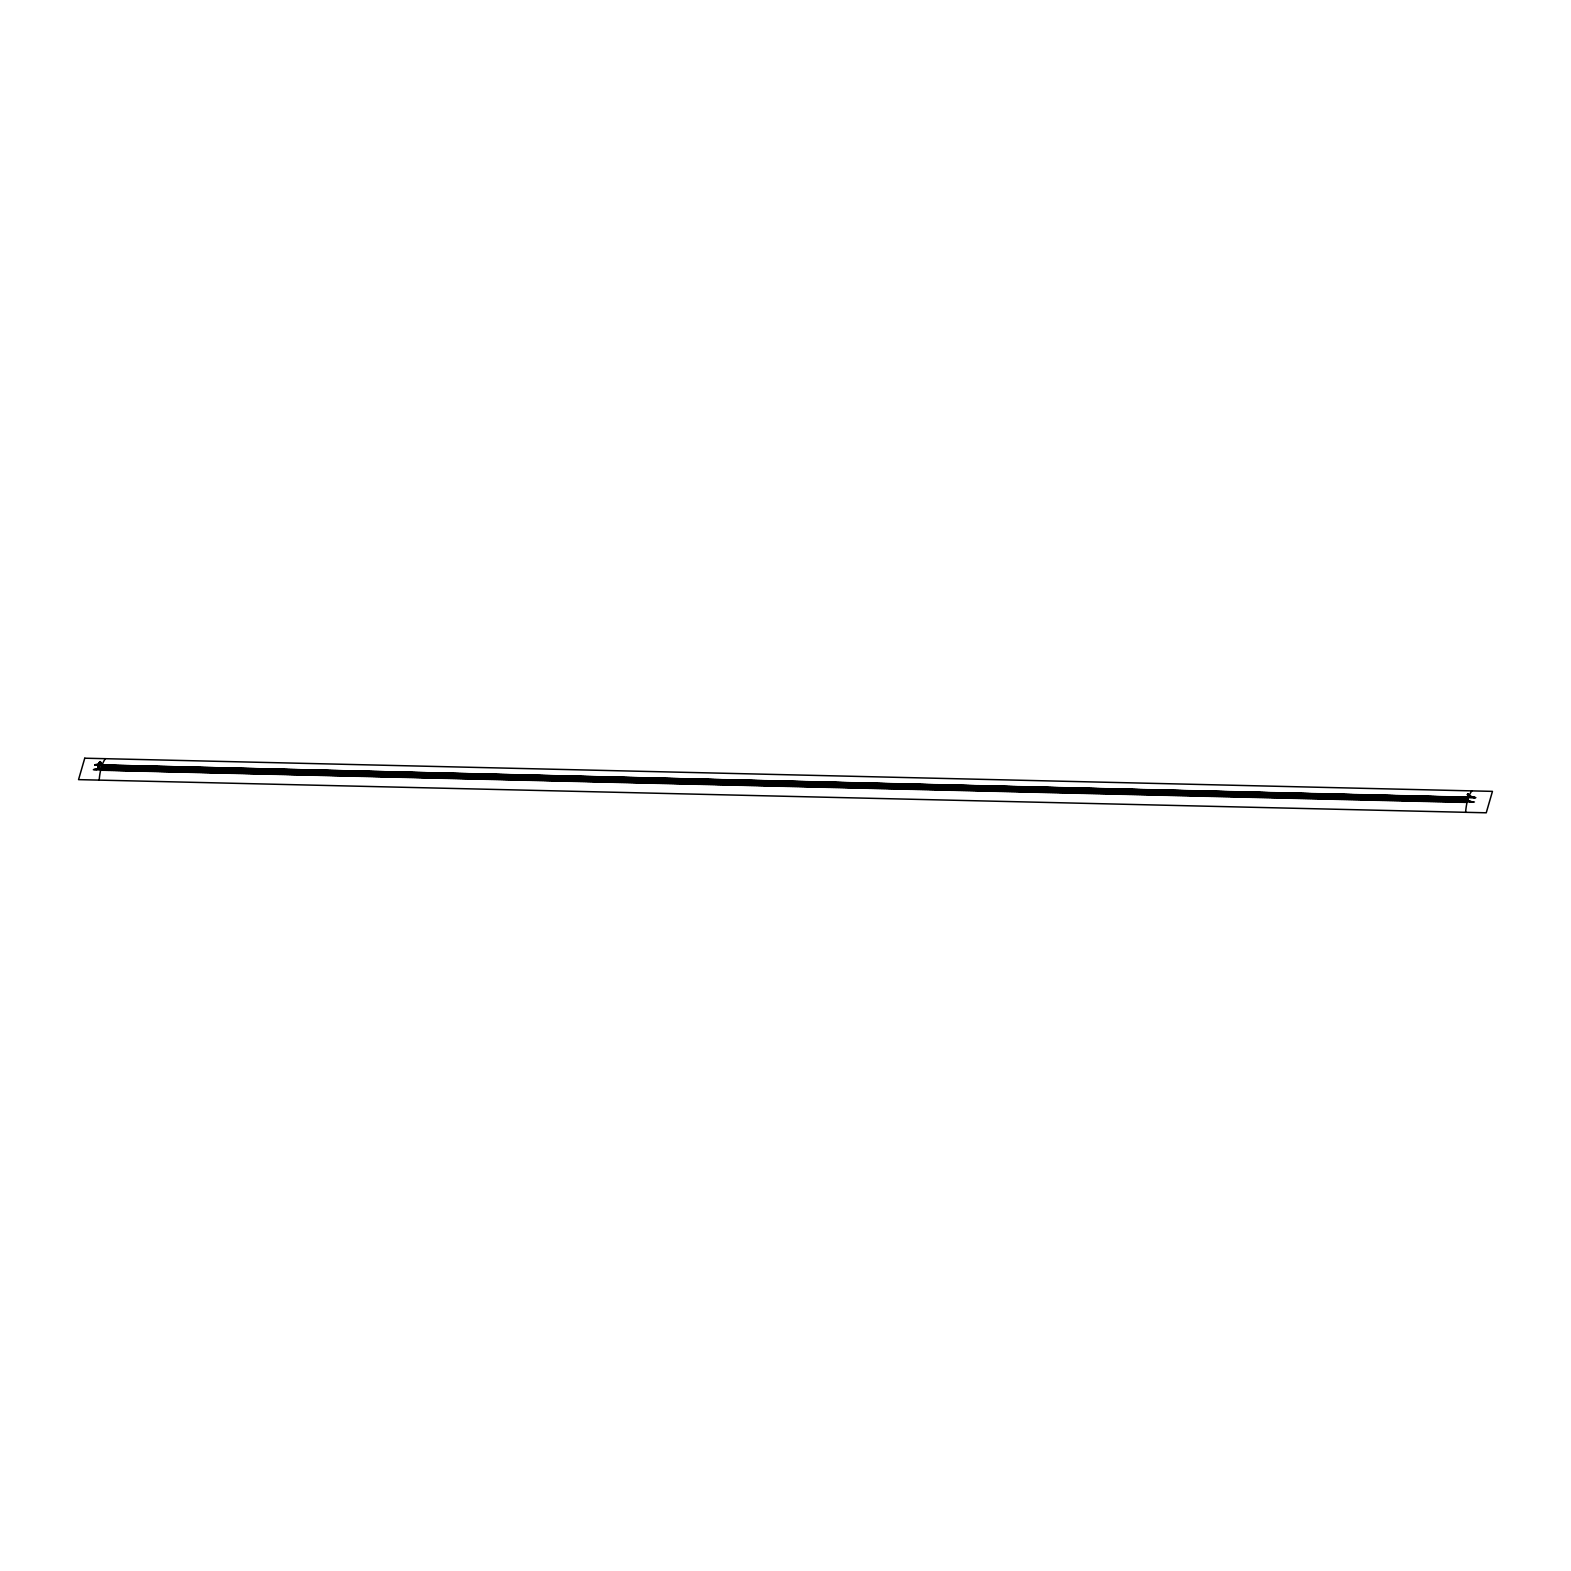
<?xml version="1.0" encoding="UTF-8"?>
<svg xmlns="http://www.w3.org/2000/svg" width="1571" height="1571" viewBox="0 0 1571 1571"><rect width="100%" height="100%" fill="white"/><g stroke="black" fill="none" stroke-linecap="round" stroke-linejoin="round"><path stroke-width="1.5" d="M98.993 767.767L99.778 767.885M101.29 762.504L98.6 769.122L100.681 762.524M1465.763 799.816L1466.312 800.601M1466.312 799.776L1466.941 801.367L1467.432 799.619M1467.726 795.181L1467.275 794.573M99.621 768.239L101.428 769.731M1465.998 800.876L1466.646 800.542M1468.001 794.867L1474.148 797.675M98.129 768.631L100.073 761.621L100.839 762.504M97.657 769.005L98.286 768.003M99.975 763.467L96.204 765.214M1466.528 799.953L1468.414 793.866L1465.822 802.506M1468.217 795.201L1468.63 796.124M1468.767 796.124L1467.373 797.302M93.337 769.751L1474.442 801.995M94.672 765.175L1475.876 797.636L94.751 764.861M93.965 769.26L97.029 769.005M95.301 764.665L99.542 763.742M98.6 769.122L97.814 767.041L99.385 767.473M99.523 763.722L99.15 762.465L100.603 763.879M98.07 767.355L99.641 769.122M99.405 762.76L100.976 764.547M100.387 761.621L98.168 768.219M101.094 770.34L102.645 764.841M101.879 770.359L103.431 764.979M102.802 770.379L104.354 764.998M103.588 770.399L105.139 765.018M104.511 770.418L106.062 765.038M105.296 770.438L106.848 765.057M106.219 770.458L107.79 765.077M107.005 770.477L108.576 765.097M107.928 770.497L109.499 765.116M108.713 770.517L110.284 765.136M109.636 770.536L111.207 765.156M110.422 770.556L111.993 765.175M111.345 770.576L112.916 765.195M112.13 770.595L113.701 765.214M113.073 770.615L114.624 765.234M113.858 770.634L115.41 765.254M114.781 770.654L116.333 765.273M115.567 770.674L117.118 765.293M116.49 770.693L118.041 765.313M117.275 770.713L118.827 765.332M118.198 770.733L119.749 765.352M118.984 770.752L120.535 765.372M119.907 770.772L121.458 765.411M120.692 770.792L122.243 765.411M121.615 770.811L123.166 765.45M122.401 770.831L123.952 765.47M123.323 770.85L124.875 765.489M124.109 770.87L125.66 765.509M125.032 770.909L126.583 765.529M125.817 770.909L127.388 765.548M126.74 770.949L128.311 765.568M127.526 770.968L129.097 765.588M128.449 770.988L130.02 765.607M129.234 771.008L130.805 765.627M130.157 771.027L131.728 765.646M130.943 771.047L132.514 765.666M131.866 771.066L133.437 765.686M132.671 771.086L134.222 765.705M133.594 771.106L135.145 765.725M134.379 771.125L135.931 765.745M135.302 771.145L136.854 765.764M136.088 771.165L137.639 765.784M137.011 771.184L138.562 765.804M137.796 771.204L139.348 765.823M138.719 771.224L140.271 765.843M139.505 771.243L141.056 765.863M140.428 771.263L141.979 765.882M141.213 771.282L142.765 765.902M142.136 771.302L143.688 765.921M142.922 771.322L144.473 765.941M143.845 771.341L145.396 765.961M144.63 771.361L146.182 765.98M145.553 771.381L147.124 766M146.339 771.4L147.91 766.02M147.262 771.42L148.833 766.039M148.047 771.44L149.618 766.059M148.97 771.459L150.541 766.079M149.756 771.479L151.327 766.098M150.679 771.498L152.25 766.118M151.484 771.518L153.035 766.137M152.407 771.538L153.958 766.177M153.192 771.557L154.744 766.177M154.115 771.577L155.666 766.216M154.901 771.597L156.452 766.216M155.824 771.616L157.375 766.255M156.609 771.636L158.16 766.275M157.532 771.675L159.083 766.295M158.318 771.675L159.869 766.314M159.24 771.714L160.792 766.334M160.026 771.734L161.577 766.353M160.949 771.754L162.5 766.373M161.734 771.773L163.286 766.393M162.657 771.793L164.209 766.412M163.443 771.813L164.994 766.432M164.366 771.832L165.917 766.452M165.151 771.852L166.722 766.471M166.074 771.872L167.645 766.491M166.86 771.891L168.431 766.511M167.783 771.911L169.354 766.53M168.568 771.93L170.139 766.55M169.491 771.95L171.062 766.569M170.277 771.97L171.848 766.589M171.2 771.989L172.771 766.609M172.005 772.009L173.556 766.628M172.928 772.029L174.479 766.648M173.713 772.048L175.265 766.668M174.636 772.068L176.188 766.687M175.422 772.088L176.973 766.707M176.345 772.107L177.896 766.727M177.13 772.127L178.682 766.746M178.053 772.147L179.605 766.766M178.839 772.166L180.39 766.785M179.762 772.186L181.313 766.805M180.547 772.205L182.099 766.825M181.47 772.225L183.022 766.844M182.256 772.245L183.807 766.864M183.179 772.264L184.73 766.884M183.964 772.284L185.535 766.903M184.887 772.304L186.458 766.923M185.673 772.323L187.244 766.943M186.596 772.343L188.167 766.982M187.381 772.363L188.952 766.982M188.304 772.382L189.875 767.021M189.089 772.402L190.66 767.041M190.012 772.441L191.583 767.06M190.818 772.441L192.369 767.08M191.741 772.48L193.292 767.1M192.526 772.5L194.077 767.119M193.449 772.52L195 767.139M194.235 772.539L195.786 767.159M195.157 772.559L196.709 767.178M195.943 772.579L197.494 767.198M196.866 772.598L198.417 767.217M197.651 772.618L199.203 767.237M198.574 772.637L200.126 767.257M199.36 772.657L200.911 767.276M200.283 772.677L201.834 767.296M201.068 772.696L202.62 767.316M201.991 772.716L203.543 767.335M202.777 772.736L204.328 767.355M203.7 772.755L205.251 767.375M204.485 772.775L206.056 767.394M205.408 772.795L206.979 767.414M206.194 772.814L207.765 767.434M207.117 772.834L208.688 767.453M207.902 772.853L209.473 767.473M208.825 772.873L210.396 767.492M209.611 772.893L211.182 767.512M210.553 772.912L212.105 767.532M211.339 772.932L212.89 767.551M212.262 772.952L213.813 767.571M213.047 772.971L214.599 767.591M213.97 772.991L215.522 767.61M214.756 773.011L216.307 767.63M215.679 773.03L217.23 767.65M216.464 773.05L218.016 767.669M217.387 773.069L218.938 767.689M218.173 773.089L219.724 767.708M219.096 773.109L220.647 767.748M219.881 773.128L221.432 767.748M220.804 773.148L222.355 767.787M221.59 773.168L223.141 767.807M222.513 773.207L224.064 767.826M223.298 773.207L224.869 767.846M224.221 773.246L225.792 767.866M225.006 773.266L226.577 767.885M225.929 773.285L227.5 767.905M226.715 773.305L228.286 767.924M227.638 773.325L229.209 767.944M228.423 773.344L229.994 767.964M229.346 773.364L230.917 767.983M230.152 773.384L231.703 768.003M231.074 773.403L232.626 768.023M231.86 773.423L233.411 768.042M232.783 773.443L234.334 768.062M233.568 773.462L235.12 768.082M234.491 773.482L236.043 768.101M235.277 773.501L236.828 768.121M236.2 773.521L237.751 768.14M236.985 773.541L238.537 768.16M237.908 773.56L239.46 768.18M238.694 773.58L240.245 768.199M239.617 773.6L241.168 768.219M240.402 773.619L241.954 768.239M241.325 773.639L242.877 768.258M242.111 773.659L243.662 768.278M243.034 773.678L244.605 768.298M243.819 773.698L245.39 768.317M244.742 773.718L246.313 768.337M245.528 773.737L247.099 768.356M246.451 773.757L248.022 768.376M247.236 773.776L248.807 768.396M248.159 773.796L249.73 768.415M248.945 773.816L250.516 768.435M249.887 773.835L251.439 768.455M250.673 773.855L252.224 768.474M251.596 773.875L253.147 768.514M252.381 773.894L253.933 768.514M253.304 773.914L254.855 768.553M254.09 773.934L255.641 768.572M255.013 773.973L256.564 768.592M255.798 773.973L257.349 768.612M256.721 774.012L258.272 768.631M257.507 774.032L259.058 768.651M258.43 774.051L259.981 768.671M259.215 774.071L260.766 768.69M260.138 774.091L261.689 768.71M260.923 774.11L262.475 768.73M261.846 774.13L263.398 768.749M262.632 774.15L264.203 768.769M263.555 774.169L265.126 768.788M264.34 774.189L265.911 768.808M265.263 774.208L266.834 768.828M266.049 774.228L267.62 768.847M266.972 774.248L268.543 768.867M267.757 774.267L269.328 768.887M268.68 774.287L270.251 768.906M269.485 774.307L271.037 768.926M270.408 774.326L271.96 768.946M271.194 774.346L272.745 768.965M272.117 774.366L273.668 768.985M272.902 774.385L274.454 769.005M273.825 774.405L275.377 769.024M274.611 774.424L276.162 769.044M275.534 774.444L277.085 769.063M276.319 774.464L277.871 769.083M277.242 774.483L278.794 769.103M278.028 774.503L279.579 769.122M278.951 774.523L280.502 769.142M279.736 774.542L281.288 769.162M280.659 774.562L282.211 769.181M281.445 774.582L282.996 769.201M282.368 774.601L283.939 769.221M283.153 774.621L284.724 769.24M284.076 774.64L285.647 769.279M284.862 774.66L286.433 769.279M285.785 774.68L287.356 769.319M286.57 774.699L288.141 769.338M287.493 774.739L289.064 769.358M288.279 774.739L289.849 769.378M289.221 774.778L290.772 769.397M290.007 774.798L291.558 769.417M290.93 774.817L292.481 769.437M291.715 774.837L293.266 769.456M292.638 774.856L294.189 769.476M293.424 774.876L294.975 769.495M294.346 774.896L295.898 769.515M295.132 774.915L296.683 769.535M296.055 774.935L297.606 769.554M296.84 774.955L298.392 769.574M297.763 774.974L299.315 769.594M298.549 774.994L300.1 769.613M299.472 775.014L301.023 769.633M300.257 775.033L301.809 769.653M301.18 775.053L302.732 769.672M301.966 775.072L303.537 769.692M302.889 775.092L304.46 769.711M303.674 775.112L305.245 769.731M304.597 775.131L306.168 769.751M305.383 775.151L306.954 769.77M306.306 775.171L307.877 769.79M307.091 775.19L308.662 769.81M308.014 775.21L309.585 769.829M308.819 775.23L310.371 769.849M309.742 775.249L311.294 769.869M310.528 775.269L312.079 769.888M311.451 775.289L313.002 769.908M312.236 775.308L313.788 769.927M313.159 775.328L314.711 769.947M313.945 775.347L315.496 769.967M314.868 775.367L316.419 769.986M315.653 775.387L317.205 770.006M316.576 775.406L318.127 770.045M317.362 775.426L318.913 770.045M318.285 775.446L319.836 770.085M319.07 775.465L320.621 770.104M319.993 775.505L321.544 770.124M320.779 775.505L322.33 770.143M321.702 775.544L323.273 770.163M322.487 775.563L324.058 770.183M323.41 775.583L324.981 770.202M324.195 775.603L325.766 770.222M325.118 775.622L326.689 770.242M325.904 775.642L327.475 770.261M326.827 775.662L328.398 770.281M327.612 775.681L329.183 770.301M328.555 775.701L330.106 770.32M329.341 775.721L330.892 770.34M330.263 775.74L331.815 770.359M331.049 775.76L332.6 770.379M331.972 775.779L333.523 770.399M332.757 775.799L334.309 770.418M333.68 775.819L335.232 770.438M334.466 775.838L336.017 770.458M335.389 775.858L336.94 770.477M336.174 775.878L337.726 770.497M337.097 775.897L338.649 770.517M337.883 775.917L339.434 770.536M338.806 775.937L340.357 770.556M339.591 775.956L341.143 770.576M340.514 775.976L342.066 770.595M341.3 775.995L342.871 770.615M342.223 776.015L343.794 770.634M343.008 776.035L344.579 770.654M343.931 776.054L345.502 770.674M344.717 776.074L346.288 770.693M345.64 776.094L347.211 770.713M346.425 776.113L347.996 770.733M347.348 776.133L348.919 770.752M348.153 776.153L349.705 770.772M349.076 776.172L350.628 770.811M349.862 776.192L351.413 770.811M350.785 776.211L352.336 770.85M351.57 776.231L353.122 770.87M352.493 776.27L354.044 770.89M353.279 776.27L354.83 770.909M354.202 776.31L355.753 770.929M354.987 776.329L356.538 770.949M355.91 776.349L357.461 770.968M356.696 776.369L358.247 770.988M357.619 776.388L359.17 771.008M358.404 776.408L359.955 771.027M359.327 776.427L360.878 771.047M360.112 776.447L361.664 771.066M361.035 776.467L362.606 771.086M361.821 776.486L363.392 771.106M362.744 776.506L364.315 771.125M363.529 776.526L365.1 771.145M364.452 776.545L366.023 771.165M365.238 776.565L366.809 771.184M366.161 776.585L367.732 771.204M366.946 776.604L368.517 771.224M367.889 776.624L369.44 771.243M368.674 776.643L370.226 771.263M369.597 776.663L371.149 771.282M370.383 776.683L371.934 771.302M371.306 776.702L372.857 771.322M372.091 776.722L373.643 771.341M373.014 776.742L374.566 771.361M373.8 776.761L375.351 771.381M374.723 776.781L376.274 771.4M375.508 776.801L377.06 771.42M376.431 776.82L377.983 771.44M377.217 776.84L378.768 771.459M378.14 776.86L379.691 771.479M378.925 776.879L380.477 771.498M379.848 776.899L381.4 771.518M380.634 776.918L382.205 771.538M381.557 776.938L383.128 771.577M382.342 776.958L383.913 771.577M383.265 776.977L384.836 771.616M384.051 776.997L385.622 771.636M384.974 777.036L386.545 771.656M385.759 777.036L387.33 771.675M386.682 777.076L388.253 771.695M387.487 777.076L389.039 771.714M388.41 777.115L389.961 771.734M389.196 777.134L390.747 771.754M390.119 777.154L391.67 771.773M390.904 777.174L392.455 771.793M391.827 777.193L393.378 771.813M392.613 777.213L394.164 771.832M393.536 777.233L395.087 771.852M394.321 777.252L395.872 771.872M395.244 777.272L396.795 771.891M396.029 777.292L397.581 771.911M396.952 777.311L398.504 771.93M397.738 777.331L399.289 771.95M398.661 777.35L400.212 771.97M399.446 777.37L400.998 771.989M400.369 777.39L401.94 772.009M401.155 777.409L402.726 772.029M402.078 777.429L403.649 772.048M402.863 777.449L404.434 772.068M403.786 777.468L405.357 772.088M404.572 777.488L406.143 772.107M405.495 777.508L407.066 772.127M406.3 777.527L407.851 772.147M407.223 777.547L408.774 772.166M408.008 777.566L409.56 772.186M408.931 777.586L410.483 772.205M409.717 777.606L411.268 772.225M410.64 777.625L412.191 772.245M411.425 777.645L412.977 772.264M412.348 777.665L413.9 772.284M413.134 777.684L414.685 772.304M414.057 777.704L415.608 772.343M414.842 777.724L416.394 772.343M415.765 777.743L417.317 772.382M416.551 777.763L418.102 772.402M417.474 777.782L419.025 772.421M418.259 777.802L419.81 772.441M419.182 777.841L420.733 772.461M419.968 777.841L421.539 772.48M420.891 777.881L422.462 772.5M421.676 777.9L423.247 772.52M422.599 777.92L424.17 772.539M423.385 777.94L424.956 772.559M424.307 777.959L425.878 772.579M425.093 777.979L426.664 772.598M426.016 777.998L427.587 772.618M426.821 778.018L428.372 772.637M427.744 778.038L429.295 772.657M428.53 778.057L430.081 772.677M429.452 778.077L431.004 772.696M430.238 778.097L431.789 772.716M431.161 778.116L432.712 772.736M431.946 778.136L433.498 772.755M432.869 778.156L434.421 772.775M433.655 778.175L435.206 772.795M434.578 778.195L436.129 772.814M435.363 778.214L436.915 772.834M436.286 778.234L437.838 772.853M437.072 778.254L438.623 772.873M437.995 778.273L439.546 772.893M438.78 778.293L440.351 772.912M439.703 778.313L441.274 772.932M440.489 778.332L442.06 772.952M441.412 778.352L442.983 772.971M442.197 778.372L443.768 772.991M443.12 778.391L444.691 773.011M443.906 778.411L445.477 773.03M444.829 778.431L446.4 773.05M445.634 778.45L447.185 773.069M446.557 778.47L448.108 773.089M447.342 778.489L448.894 773.109M448.265 778.509L449.817 773.148M449.051 778.529L450.602 773.148M449.974 778.548L451.525 773.187M450.759 778.568L452.311 773.207M451.682 778.607L453.234 773.227M452.468 778.607L454.019 773.246M453.391 778.647L454.942 773.266M454.176 778.666L455.727 773.285M455.099 778.686L456.65 773.305M455.885 778.705L457.436 773.325M456.808 778.725L458.359 773.344M457.593 778.745L459.144 773.364M458.516 778.764L460.087 773.384M459.301 778.784L460.872 773.403M460.224 778.804L461.795 773.423M461.01 778.823L462.581 773.443M461.933 778.843L463.504 773.462M462.718 778.863L464.289 773.482M463.641 778.882L465.212 773.501M464.427 778.902L465.998 773.521M465.369 778.921L466.921 773.541M466.155 778.941L467.706 773.56M467.078 778.961L468.629 773.58M467.863 778.98L469.415 773.6M468.786 779L470.338 773.619M469.572 779.02L471.123 773.639M470.495 779.039L472.046 773.659M471.28 779.059L472.832 773.678M472.203 779.079L473.755 773.698M472.989 779.098L474.54 773.718M473.912 779.118L475.463 773.737M474.697 779.137L476.249 773.757M475.62 779.157L477.172 773.776M476.406 779.177L477.957 773.796M477.329 779.196L478.88 773.816M478.114 779.216L479.685 773.835M479.037 779.236L480.608 773.855M479.823 779.255L481.394 773.875M480.746 779.275L482.317 773.914M481.531 779.295L483.102 773.914M482.454 779.314L484.025 773.953M483.24 779.334L484.811 773.973M484.163 779.373L485.734 773.992M484.968 779.373L486.519 774.012M485.891 779.412L487.442 774.032M486.676 779.432L488.228 774.051M487.599 779.452L489.15 774.071M488.385 779.471L489.936 774.091M489.308 779.491L490.859 774.11M490.093 779.511L491.644 774.13M491.016 779.53L492.567 774.15M491.802 779.55L493.353 774.169M492.725 779.569L494.276 774.189M493.51 779.589L495.061 774.208M494.433 779.609L495.984 774.228M495.218 779.628L496.77 774.248M496.141 779.648L497.693 774.267M496.927 779.668L498.478 774.287M497.85 779.687L499.421 774.307M498.635 779.707L500.206 774.326M499.558 779.727L501.129 774.346M500.344 779.746L501.915 774.366M501.267 779.766L502.838 774.385M502.052 779.785L503.623 774.405M502.975 779.805L504.546 774.424M503.761 779.825L505.332 774.444M504.703 779.844L506.255 774.464M505.489 779.864L507.04 774.483M506.412 779.884L507.963 774.503M507.197 779.903L508.749 774.523M508.12 779.923L509.672 774.542M508.906 779.943L510.457 774.562M509.829 779.962L511.38 774.582M510.614 779.982L512.166 774.601M511.537 780.001L513.089 774.621M512.323 780.021L513.874 774.64M513.246 780.041L514.797 774.68M514.031 780.06L515.583 774.68M514.954 780.08L516.506 774.719M515.74 780.1L517.291 774.739M516.663 780.139L518.214 774.758M517.448 780.139L519.019 774.778M518.371 780.178L519.942 774.798M519.157 780.198L520.728 774.817M520.08 780.218L521.651 774.837M520.865 780.237L522.436 774.856M521.788 780.257L523.359 774.876M522.574 780.276L524.145 774.896M523.496 780.296L525.067 774.915M524.302 780.316L525.853 774.935M525.225 780.335L526.776 774.955M526.01 780.355L527.561 774.974M526.933 780.375L528.484 774.994M527.719 780.394L529.27 775.014M528.641 780.414L530.193 775.033M529.427 780.434L530.978 775.053M530.35 780.453L531.901 775.072M531.135 780.473L532.687 775.092M532.058 780.492L533.61 775.112M532.844 780.512L534.395 775.131M533.767 780.532L535.318 775.151M534.552 780.551L536.104 775.171M535.475 780.571L537.027 775.19M536.261 780.591L537.812 775.21M537.184 780.61L538.755 775.23M537.969 780.63L539.54 775.249M538.892 780.65L540.463 775.269M539.678 780.669L541.249 775.289M540.601 780.689L542.172 775.308M541.386 780.708L542.957 775.328M542.309 780.728L543.88 775.347M543.095 780.748L544.666 775.367M544.037 780.767L545.589 775.387M544.823 780.787L546.374 775.406M545.746 780.807L547.297 775.446M546.531 780.826L548.083 775.446M547.454 780.846L549.006 775.485M548.24 780.866L549.791 775.505M549.163 780.905L550.714 775.524M549.948 780.905L551.5 775.544M550.871 780.944L552.423 775.563M551.657 780.964L553.208 775.583M552.58 780.983L554.131 775.603M553.365 781.003L554.916 775.622M554.288 781.023L555.839 775.642M555.074 781.042L556.625 775.662M555.997 781.062L557.548 775.681M556.782 781.082L558.353 775.701M557.705 781.101L559.276 775.721M558.49 781.121L560.062 775.74M559.413 781.14L560.984 775.76M560.199 781.16L561.77 775.779M561.122 781.18L562.693 775.799M561.907 781.199L563.478 775.819M562.83 781.219L564.401 775.838M563.636 781.239L565.187 775.858M564.558 781.258L566.11 775.878M565.344 781.278L566.895 775.897M566.267 781.298L567.818 775.917M567.052 781.317L568.604 775.937M567.975 781.337L569.527 775.956M568.761 781.356L570.312 775.976M569.684 781.376L571.235 775.995M570.469 781.396L572.021 776.015M571.392 781.415L572.944 776.035M572.178 781.435L573.729 776.054M573.101 781.455L574.652 776.074M573.886 781.474L575.438 776.094M574.809 781.494L576.361 776.113M575.595 781.514L577.146 776.133M576.518 781.533L578.089 776.153M577.303 781.553L578.874 776.172M578.226 781.572L579.797 776.211M579.012 781.592L580.583 776.211M579.935 781.612L581.506 776.251M580.72 781.631L582.291 776.27M581.643 781.671L583.214 776.29M582.429 781.671L584 776.31M583.371 781.71L584.923 776.329M584.157 781.73L585.708 776.349M585.08 781.749L586.631 776.369M585.865 781.769L587.417 776.388M586.788 781.789L588.34 776.408M587.574 781.808L589.125 776.427M588.497 781.828L590.048 776.447M589.282 781.847L590.833 776.467M590.205 781.867L591.756 776.486M590.991 781.887L592.542 776.506M591.914 781.906L593.465 776.526M592.699 781.926L594.25 776.545M593.622 781.946L595.173 776.565M594.407 781.965L595.959 776.585M595.33 781.985L596.882 776.604M596.116 782.005L597.687 776.624M597.039 782.024L598.61 776.643M597.824 782.044L599.395 776.663M598.747 782.063L600.318 776.683M599.533 782.083L601.104 776.702M600.456 782.103L602.027 776.722M601.241 782.122L602.812 776.742M602.164 782.142L603.735 776.761M602.969 782.162L604.521 776.781M603.892 782.181L605.444 776.801M604.678 782.201L606.229 776.82M605.601 782.221L607.152 776.84M606.386 782.24L607.938 776.86M607.309 782.26L608.861 776.879M608.095 782.279L609.646 776.899M609.018 782.299L610.569 776.918M609.803 782.319L611.355 776.938M610.726 782.338L612.278 776.977M611.512 782.358L613.063 776.977M612.435 782.378L613.986 777.017M613.22 782.397L614.772 777.036M614.143 782.437L615.695 777.056M614.929 782.437L616.48 777.076M615.852 782.476L617.423 777.095M616.637 782.495L618.208 777.115M617.56 782.515L619.131 777.134M618.346 782.535L619.917 777.154M619.269 782.554L620.84 777.174M620.054 782.574L621.625 777.193M620.977 782.594L622.548 777.213M621.763 782.613L623.334 777.233M622.705 782.633L624.256 777.252M623.491 782.653L625.042 777.272M624.414 782.672L625.965 777.292M625.199 782.692L626.75 777.311M626.122 782.711L627.673 777.331M626.908 782.731L628.459 777.35M627.831 782.751L629.382 777.37M628.616 782.77L630.167 777.39M629.539 782.79L631.09 777.409M630.324 782.81L631.876 777.429M631.247 782.829L632.799 777.449M632.033 782.849L633.584 777.468M632.956 782.869L634.507 777.488M633.741 782.888L635.293 777.508M634.664 782.908L636.216 777.527M635.45 782.927L637.021 777.547M636.373 782.947L637.944 777.566M637.158 782.967L638.729 777.586M638.081 782.986L639.652 777.606M638.867 783.006L640.438 777.625M639.79 783.026L641.361 777.645M640.575 783.045L642.146 777.665M641.498 783.065L643.069 777.684M642.303 783.085L643.855 777.704M643.226 783.104L644.778 777.743M644.012 783.124L645.563 777.743M644.935 783.144L646.486 777.782M645.72 783.163L647.272 777.802M646.643 783.202L648.195 777.822M647.429 783.202L648.98 777.841M648.352 783.242L649.903 777.861M649.137 783.261L650.689 777.881M650.06 783.281L651.612 777.9M650.846 783.301L652.397 777.92M651.769 783.32L653.32 777.94M652.554 783.34L654.105 777.959M653.477 783.36L655.028 777.979M654.263 783.379L655.814 777.998M655.186 783.399L656.757 778.018M655.971 783.418L657.542 778.038M656.894 783.438L658.465 778.057M657.68 783.458L659.251 778.077M658.602 783.477L660.173 778.097M659.388 783.497L660.959 778.116M660.311 783.517L661.882 778.136M661.116 783.536L662.667 778.156M662.039 783.556L663.59 778.175M662.825 783.576L664.376 778.195M663.748 783.595L665.299 778.214M664.533 783.615L666.084 778.234M665.456 783.634L667.007 778.254M666.241 783.654L667.793 778.273M667.164 783.674L668.716 778.293M667.95 783.693L669.501 778.313M668.873 783.713L670.424 778.332M669.658 783.733L671.21 778.352M670.581 783.752L672.133 778.372M671.367 783.772L672.918 778.391M672.29 783.792L673.841 778.411M673.075 783.811L674.627 778.431M673.998 783.831L675.55 778.45M674.784 783.85L676.355 778.47M675.707 783.87L677.278 778.509M676.492 783.89L678.063 778.509M677.415 783.909L678.986 778.548M678.201 783.929L679.772 778.568M679.124 783.949L680.695 778.588M679.909 783.968L681.48 778.607M680.852 784.008L682.403 778.627M681.637 784.008L683.189 778.647M682.56 784.047L684.112 778.666M683.346 784.066L684.897 778.686M684.269 784.086L685.82 778.705M685.054 784.106L686.606 778.725M685.977 784.125L687.529 778.745M686.763 784.145L688.314 778.764M687.686 784.165L689.237 778.784M688.471 784.184L690.022 778.804M689.394 784.204L690.945 778.823M690.18 784.224L691.731 778.843M691.103 784.243L692.654 778.863M691.888 784.263L693.439 778.882M692.811 784.282L694.362 778.902M693.596 784.302L695.168 778.921M694.519 784.322L696.09 778.941M695.305 784.341L696.876 778.961M696.228 784.361L697.799 778.98M697.013 784.381L698.584 779M697.936 784.4L699.507 779.02M698.722 784.42L700.293 779.039M699.645 784.44L701.216 779.059M700.45 784.459L702.001 779.079M701.373 784.479L702.924 779.098M702.158 784.498L703.71 779.118M703.081 784.518L704.633 779.137M703.867 784.538L705.418 779.157M704.79 784.557L706.341 779.177M705.575 784.577L707.127 779.196M706.498 784.597L708.05 779.216M707.284 784.616L708.835 779.236M708.207 784.636L709.758 779.275M708.992 784.656L710.544 779.275M709.915 784.675L711.467 779.314M710.701 784.695L712.252 779.314M711.624 784.715L713.175 779.353M712.409 784.734L713.961 779.373M713.332 784.773L714.903 779.393M714.118 784.773L715.689 779.412M715.041 784.813L716.612 779.432M715.826 784.832L717.397 779.452M716.749 784.852L718.32 779.471M717.535 784.872L719.106 779.491M718.458 784.891L720.029 779.511M719.243 784.911L720.814 779.53M720.186 784.931L721.737 779.55M720.971 784.95L722.523 779.569M721.894 784.97L723.446 779.589M722.68 784.989L724.231 779.609M723.603 785.009L725.154 779.628M724.388 785.029L725.939 779.648M725.311 785.048L726.862 779.668M726.097 785.068L727.648 779.687M727.02 785.088L728.571 779.707M727.805 785.107L729.356 779.727M728.728 785.127L730.279 779.746M729.513 785.147L731.065 779.766M730.436 785.166L731.988 779.785M731.222 785.186L732.773 779.805M732.145 785.205L733.696 779.825M732.93 785.225L734.501 779.844M733.853 785.245L735.424 779.864M734.639 785.264L736.21 779.884M735.562 785.284L737.133 779.903M736.347 785.304L737.918 779.923M737.27 785.323L738.841 779.943M738.056 785.343L739.627 779.962M738.979 785.363L740.55 779.982M739.784 785.382L741.335 780.001M740.707 785.402L742.258 780.021M741.492 785.421L743.044 780.041M742.415 785.441L743.967 780.08M743.201 785.461L744.752 780.08M744.124 785.48L745.675 780.119M744.909 785.5L746.461 780.139M745.832 785.539L747.384 780.159M746.618 785.539L748.169 780.178M747.541 785.579L749.092 780.198M748.326 785.598L749.878 780.218M749.249 785.618L750.801 780.237M750.035 785.637L751.586 780.257M750.958 785.657L752.509 780.276M751.743 785.677L753.295 780.296M752.666 785.696L754.237 780.316M753.452 785.716L755.023 780.335M754.375 785.736L755.946 780.355M755.16 785.755L756.731 780.375M756.083 785.775L757.654 780.394M756.869 785.795L758.44 780.414M757.791 785.814L759.362 780.434M758.577 785.834L760.148 780.453M759.52 785.853L761.071 780.473M760.305 785.873L761.856 780.492M761.228 785.893L762.779 780.512M762.014 785.912L763.565 780.532M762.937 785.932L764.488 780.551M763.722 785.952L765.273 780.571M764.645 785.971L766.196 780.591M765.43 785.991L766.982 780.61M766.353 786.011L767.905 780.63M767.139 786.03L768.69 780.65M768.062 786.05L769.613 780.669M768.847 786.069L770.399 780.689M769.77 786.089L771.322 780.708M770.556 786.109L772.107 780.728M771.479 786.128L773.03 780.748M772.264 786.148L773.835 780.767M773.187 786.168L774.758 780.787M773.973 786.187L775.544 780.807M774.896 786.207L776.467 780.846M775.681 786.227L777.252 780.846M776.604 786.246L778.175 780.885M777.39 786.266L778.961 780.905M778.313 786.305L779.884 780.924M779.118 786.305L780.669 780.944M780.041 786.344L781.592 780.964M780.826 786.364L782.378 780.983M781.749 786.384L783.301 781.003M782.535 786.403L784.086 781.023M783.458 786.423L785.009 781.042M784.243 786.443L785.795 781.062M785.166 786.462L786.718 781.082M785.952 786.482L787.503 781.101M786.875 786.502L788.426 781.121M787.66 786.521L789.211 781.14M788.583 786.541L790.134 781.16M789.369 786.56L790.92 781.18M790.292 786.58L791.843 781.199M791.077 786.6L792.628 781.219M792 786.619L793.571 781.239M792.786 786.639L794.357 781.258M793.708 786.659L795.279 781.278M794.494 786.678L796.065 781.298M795.417 786.698L796.988 781.317M796.202 786.718L797.773 781.337M797.125 786.737L798.696 781.356M797.911 786.757L799.482 781.376M798.854 786.776L800.405 781.396M799.639 786.796L801.19 781.415M800.562 786.816L802.113 781.435M801.347 786.835L802.899 781.455M802.27 786.855L803.822 781.474M803.056 786.875L804.607 781.494M803.979 786.894L805.53 781.514M804.764 786.914L806.316 781.533M805.687 786.934L807.239 781.553M806.473 786.953L808.024 781.572M807.396 786.973L808.947 781.612M808.181 786.992L809.733 781.612M809.104 787.012L810.656 781.651M809.89 787.032L811.441 781.671M810.813 787.071L812.364 781.69M811.598 787.071L813.169 781.71M812.521 787.11L814.092 781.73M813.307 787.13L814.878 781.749M814.23 787.15L815.801 781.769M815.015 787.169L816.586 781.789M815.938 787.189L817.509 781.808M816.724 787.208L818.295 781.828M817.647 787.228L819.218 781.847M818.452 787.248L820.003 781.867M819.375 787.267L820.926 781.887M820.16 787.287L821.712 781.906M821.083 787.307L822.635 781.926M821.869 787.326L823.42 781.946M822.792 787.346L824.343 781.965M823.577 787.366L825.128 781.985M824.5 787.385L826.051 782.005M825.286 787.405L826.837 782.024M826.209 787.424L827.76 782.044M826.994 787.444L828.545 782.063M827.917 787.464L829.468 782.083M828.703 787.483L830.254 782.103M829.625 787.503L831.177 782.122M830.411 787.523L831.962 782.142M831.334 787.542L832.905 782.162M832.119 787.562L833.69 782.181M833.042 787.582L834.613 782.201M833.828 787.601L835.399 782.221M834.751 787.621L836.322 782.24M835.536 787.64L837.107 782.26M836.459 787.66L838.03 782.279M837.245 787.68L838.816 782.299M838.187 787.699L839.739 782.319M838.973 787.719L840.524 782.338M839.896 787.739L841.447 782.378M840.681 787.758L842.233 782.378M841.604 787.778L843.156 782.417M842.39 787.798L843.941 782.437M843.313 787.837L844.864 782.456M844.098 787.837L845.65 782.476M845.021 787.876L846.573 782.495M845.807 787.896L847.358 782.515M846.73 787.915L848.281 782.535M847.515 787.935L849.067 782.554M848.438 787.955L849.99 782.574M849.224 787.974L850.775 782.594M850.147 787.994L851.698 782.613M850.932 788.014L852.503 782.633M851.855 788.033L853.426 782.653M852.641 788.053L854.212 782.672M853.564 788.073L855.135 782.692M854.349 788.092L855.92 782.711M855.272 788.112L856.843 782.731M856.058 788.131L857.629 782.751M856.981 788.151L858.552 782.77M857.786 788.171L859.337 782.79M858.709 788.19L860.26 782.81M859.494 788.21L861.045 782.829M860.417 788.23L861.968 782.849M861.203 788.249L862.754 782.869M862.126 788.269L863.677 782.888M862.911 788.289L864.462 782.908M863.834 788.308L865.385 782.927M864.619 788.328L866.171 782.947M865.542 788.347L867.094 782.967M866.328 788.367L867.879 782.986M867.251 788.387L868.802 783.006M868.036 788.406L869.588 783.026M868.959 788.426L870.511 783.045M869.745 788.446L871.296 783.065M870.668 788.465L872.239 783.085M871.453 788.485L873.024 783.104M872.376 788.505L873.947 783.144M873.162 788.524L874.733 783.144M874.085 788.544L875.656 783.183M874.87 788.563L876.441 783.202M875.793 788.603L877.364 783.222M876.579 788.603L878.15 783.242M877.521 788.642L879.073 783.261M878.307 788.662L879.858 783.281M879.23 788.681L880.781 783.301M880.015 788.701L881.567 783.32M880.938 788.721L882.49 783.34M881.724 788.74L883.275 783.36M882.647 788.76L884.198 783.379M883.432 788.779L884.984 783.399M884.355 788.799L885.907 783.418M885.141 788.819L886.692 783.438M886.064 788.838L887.615 783.458M886.849 788.858L888.4 783.477M887.772 788.878L889.323 783.497M888.558 788.897L890.109 783.517M889.481 788.917L891.032 783.536M890.266 788.937L891.837 783.556M891.189 788.956L892.76 783.576M891.975 788.976L893.546 783.595M892.897 788.995L894.468 783.615M893.683 789.015L895.254 783.634M894.606 789.035L896.177 783.654M895.391 789.054L896.962 783.674M896.314 789.074L897.885 783.693M897.12 789.094L898.671 783.713M898.043 789.113L899.594 783.733M898.828 789.133L900.379 783.752M899.751 789.153L901.302 783.772M900.536 789.172L902.088 783.792M901.459 789.192L903.011 783.811M902.245 789.211L903.796 783.831M903.168 789.231L904.719 783.85M903.953 789.251L905.505 783.87M904.876 789.27L906.428 783.909M905.662 789.29L907.213 783.909M906.585 789.31L908.136 783.949M907.37 789.329L908.922 783.968M908.293 789.369L909.845 783.988M909.079 789.369L910.63 784.008M910.002 789.408L911.573 784.027M910.787 789.428L912.358 784.047M911.71 789.447L913.281 784.066M912.496 789.467L914.067 784.086M913.419 789.486L914.99 784.106M914.204 789.506L915.775 784.125M915.127 789.526L916.698 784.145M915.932 789.545L917.484 784.165M916.855 789.565L918.407 784.184M917.641 789.585L919.192 784.204M918.564 789.604L920.115 784.224M919.349 789.624L920.901 784.243M920.272 789.644L921.824 784.263M921.058 789.663L922.609 784.282M921.981 789.683L923.532 784.302M922.766 789.702L924.317 784.322M923.689 789.722L925.24 784.341M924.475 789.742L926.026 784.361M925.398 789.761L926.949 784.381M926.183 789.781L927.734 784.4M927.106 789.801L928.657 784.42M927.892 789.82L929.443 784.44M928.814 789.84L930.366 784.459M929.6 789.86L931.171 784.479M930.523 789.879L932.094 784.498M931.308 789.899L932.879 784.518M932.231 789.918L933.802 784.538M933.017 789.938L934.588 784.557M933.94 789.958L935.511 784.577M934.725 789.977L936.296 784.597M935.668 789.997L937.219 784.616M936.453 790.017L938.005 784.636M937.376 790.036L938.928 784.675M938.162 790.056L939.713 784.675M939.085 790.076L940.636 784.715M939.87 790.095L941.422 784.734M940.793 790.134L942.345 784.754M941.579 790.134L943.13 784.773M942.502 790.174L944.053 784.793M943.287 790.174L944.839 784.813M944.21 790.213L945.762 784.832M944.996 790.233L946.547 784.852M945.919 790.252L947.47 784.872M946.704 790.272L948.256 784.891M947.627 790.292L949.179 784.911M948.413 790.311L949.984 784.931M949.336 790.331L950.907 784.95M950.121 790.35L951.692 784.97M951.044 790.37L952.615 784.989M951.83 790.39L953.401 785.009M952.753 790.409L954.324 785.029M953.538 790.429L955.109 785.048M954.461 790.449L956.032 785.068M955.266 790.468L956.818 785.088M956.189 790.488L957.741 785.107M956.975 790.508L958.526 785.127M957.898 790.527L959.449 785.147M958.683 790.547L960.234 785.166M959.606 790.566L961.157 785.186M960.392 790.586L961.943 785.205M961.315 790.606L962.866 785.225M962.1 790.625L963.651 785.245M963.023 790.645L964.574 785.264M963.809 790.665L965.36 785.284M964.731 790.684L966.283 785.304M965.517 790.704L967.068 785.323M966.44 790.724L967.991 785.343M967.225 790.743L968.777 785.363M968.148 790.763L969.719 785.382M968.934 790.782L970.505 785.402M969.857 790.802L971.428 785.441M970.642 790.822L972.213 785.441M971.565 790.841L973.136 785.48M972.351 790.861L973.922 785.5M973.274 790.881L974.845 785.52M974.059 790.9L975.63 785.539M975.002 790.94L976.553 785.559M975.787 790.94L977.339 785.579M976.71 790.979L978.262 785.598M977.496 790.999L979.047 785.618M978.419 791.018L979.97 785.637M979.204 791.038L980.756 785.657M980.127 791.057L981.679 785.677M980.913 791.077L982.464 785.696M981.836 791.097L983.387 785.716M982.621 791.116L984.173 785.736M983.544 791.136L985.096 785.755M984.33 791.156L985.881 785.775M985.253 791.175L986.804 785.795M986.038 791.195L987.59 785.814M986.961 791.215L988.512 785.834M987.747 791.234L989.318 785.853M988.67 791.254L990.241 785.873M989.455 791.273L991.026 785.893M990.378 791.293L991.949 785.912M991.164 791.313L992.735 785.932M992.087 791.332L993.658 785.952M992.872 791.352L994.443 785.971M993.795 791.372L995.366 785.991M994.6 791.391L996.151 786.011M995.523 791.411L997.074 786.03M996.309 791.431L997.86 786.05M997.232 791.45L998.783 786.069M998.017 791.47L999.568 786.089M998.94 791.489L1000.491 786.109M999.725 791.509L1001.277 786.128M1000.648 791.529L1002.2 786.148M1001.434 791.548L1002.985 786.168M1002.357 791.568L1003.908 786.207M1003.142 791.588L1004.694 786.207M1004.065 791.607L1005.617 786.246M1004.851 791.627L1006.402 786.246M1005.774 791.647L1007.325 786.285M1006.559 791.666L1008.111 786.305M1007.482 791.705L1009.053 786.325M1008.268 791.705L1009.839 786.344M1009.191 791.745L1010.762 786.364M1009.976 791.764L1011.547 786.384M1010.899 791.784L1012.47 786.403M1011.685 791.804L1013.256 786.423M1012.608 791.823L1014.179 786.443M1013.393 791.843L1014.964 786.462M1014.336 791.863L1015.887 786.482M1015.121 791.882L1016.673 786.502M1016.044 791.902L1017.596 786.521M1016.83 791.921L1018.381 786.541M1017.753 791.941L1019.304 786.56M1018.538 791.961L1020.09 786.58M1019.461 791.98L1021.013 786.6M1020.247 792L1021.798 786.619M1021.17 792.02L1022.721 786.639M1021.955 792.039L1023.507 786.659M1022.878 792.059L1024.429 786.678M1023.664 792.079L1025.215 786.698M1024.587 792.098L1026.138 786.718M1025.372 792.118L1026.923 786.737M1026.295 792.137L1027.846 786.757M1027.081 792.157L1028.652 786.776M1028.003 792.177L1029.574 786.796M1028.789 792.196L1030.36 786.816M1029.712 792.216L1031.283 786.835M1030.497 792.236L1032.068 786.855M1031.42 792.255L1032.991 786.875M1032.206 792.275L1033.777 786.894M1033.129 792.295L1034.7 786.914M1033.934 792.314L1035.485 786.934M1034.857 792.334L1036.408 786.953M1035.642 792.353L1037.194 786.973M1036.565 792.373L1038.117 787.012M1037.351 792.393L1038.902 787.012M1038.274 792.412L1039.825 787.051M1039.059 792.432L1040.611 787.071M1039.982 792.471L1041.534 787.091M1040.768 792.471L1042.319 787.11M1041.691 792.511L1043.242 787.13M1042.476 792.53L1044.028 787.15M1043.399 792.55L1044.951 787.169M1044.185 792.57L1045.736 787.189M1045.108 792.589L1046.659 787.208M1045.893 792.609L1047.445 787.228M1046.816 792.628L1048.387 787.248M1047.602 792.648L1049.173 787.267M1048.525 792.668L1050.096 787.287M1049.31 792.687L1050.881 787.307M1050.233 792.707L1051.804 787.326M1051.019 792.727L1052.59 787.346M1051.942 792.746L1053.513 787.366M1052.727 792.766L1054.298 787.385M1053.67 792.786L1055.221 787.405M1054.455 792.805L1056.007 787.424M1055.378 792.825L1056.93 787.444M1056.164 792.844L1057.715 787.464M1057.087 792.864L1058.638 787.483M1057.872 792.884L1059.423 787.503M1058.795 792.903L1060.346 787.523M1059.581 792.923L1061.132 787.542M1060.504 792.943L1062.055 787.562M1061.289 792.962L1062.84 787.582M1062.212 792.982L1063.763 787.601M1062.998 793.002L1064.549 787.621M1063.92 793.021L1065.472 787.64M1064.706 793.041L1066.257 787.66M1065.629 793.06L1067.18 787.68M1066.414 793.08L1067.985 787.699M1067.337 793.1L1068.908 787.719M1068.123 793.119L1069.694 787.739M1069.046 793.139L1070.617 787.778M1069.831 793.159L1071.402 787.778M1070.754 793.178L1072.325 787.817M1071.54 793.198L1073.111 787.837M1072.463 793.237L1074.034 787.856M1073.268 793.237L1074.819 787.876M1074.191 793.276L1075.742 787.896M1074.976 793.296L1076.528 787.915M1075.899 793.316L1077.451 787.935M1076.685 793.335L1078.236 787.955M1077.608 793.355L1079.159 787.974M1078.393 793.375L1079.945 787.994M1079.316 793.394L1080.868 788.014M1080.102 793.414L1081.653 788.033M1081.025 793.434L1082.576 788.053M1081.81 793.453L1083.362 788.073M1082.733 793.473L1084.285 788.092M1083.519 793.492L1085.07 788.112M1084.442 793.512L1085.993 788.131M1085.227 793.532L1086.779 788.151M1086.15 793.551L1087.721 788.171M1086.936 793.571L1088.507 788.19M1087.859 793.591L1089.43 788.21M1088.644 793.61L1090.215 788.23M1089.567 793.63L1091.138 788.249M1090.353 793.65L1091.924 788.269M1091.276 793.669L1092.847 788.289M1092.061 793.689L1093.632 788.308M1093.004 793.708L1094.555 788.328M1093.789 793.728L1095.34 788.347M1094.712 793.748L1096.263 788.367M1095.498 793.767L1097.049 788.387M1096.421 793.787L1097.972 788.406M1097.206 793.807L1098.757 788.426M1098.129 793.826L1099.68 788.446M1098.915 793.846L1100.466 788.465M1099.837 793.866L1101.389 788.485M1100.623 793.885L1102.174 788.505M1101.546 793.905L1103.097 788.544M1102.331 793.924L1103.883 788.544M1103.254 793.944L1104.806 788.583M1104.04 793.964L1105.591 788.603M1104.963 794.003L1106.514 788.622M1105.748 794.003L1107.319 788.642M1106.671 794.042L1108.242 788.662M1107.457 794.062L1109.028 788.681M1108.38 794.082L1109.951 788.701M1109.165 794.101L1110.736 788.721M1110.088 794.121L1111.659 788.74M1110.874 794.14L1112.445 788.76M1111.797 794.16L1113.368 788.779M1112.602 794.18L1114.153 788.799M1113.525 794.199L1115.076 788.819M1114.31 794.219L1115.862 788.838M1115.233 794.239L1116.785 788.858M1116.019 794.258L1117.57 788.878M1116.942 794.278L1118.493 788.897M1117.727 794.298L1119.279 788.917M1118.65 794.317L1120.202 788.937M1119.436 794.337L1120.987 788.956M1120.359 794.357L1121.91 788.976M1121.144 794.376L1122.696 788.995M1122.067 794.396L1123.618 789.015M1122.853 794.415L1124.404 789.035M1123.776 794.435L1125.327 789.054M1124.561 794.455L1126.112 789.074M1125.484 794.474L1127.055 789.094M1126.27 794.494L1127.841 789.113M1127.193 794.514L1128.764 789.133M1127.978 794.533L1129.549 789.153M1128.901 794.553L1130.472 789.172M1129.686 794.573L1131.257 789.192M1130.609 794.592L1132.18 789.211M1131.395 794.612L1132.966 789.231M1132.338 794.631L1133.889 789.251M1133.123 794.651L1134.674 789.27M1134.046 794.671L1135.597 789.31M1134.831 794.69L1136.383 789.31M1135.754 794.71L1137.306 789.349M1136.54 794.73L1138.091 789.369M1137.463 794.769L1139.014 789.388M1138.248 794.769L1139.8 789.408M1139.171 794.808L1140.723 789.428M1139.957 794.828L1141.508 789.447M1140.88 794.847L1142.431 789.467M1141.665 794.867L1143.217 789.486M1142.588 794.887L1144.14 789.506M1143.374 794.906L1144.925 789.526M1144.297 794.926L1145.848 789.545M1145.082 794.946L1146.653 789.565M1146.005 794.965L1147.576 789.585M1146.791 794.985L1148.362 789.604M1147.714 795.005L1149.285 789.624M1148.499 795.024L1150.07 789.644M1149.422 795.044L1150.993 789.663M1150.208 795.063L1151.779 789.683M1151.131 795.083L1152.702 789.702M1151.936 795.103L1153.487 789.722M1152.859 795.122L1154.41 789.742M1153.644 795.142L1155.196 789.761M1154.567 795.162L1156.119 789.781M1155.353 795.181L1156.904 789.801M1156.276 795.201L1157.827 789.82M1157.061 795.221L1158.612 789.84M1157.984 795.24L1159.535 789.86M1158.77 795.26L1160.321 789.879M1159.693 795.279L1161.244 789.899M1160.478 795.299L1162.029 789.918M1161.401 795.319L1162.952 789.938M1162.187 795.338L1163.738 789.958M1163.109 795.358L1164.661 789.977M1163.895 795.378L1165.446 789.997M1164.818 795.397L1166.389 790.017M1165.603 795.417L1167.174 790.036M1166.526 795.437L1168.097 790.076M1167.312 795.456L1168.883 790.076M1168.235 795.476L1169.806 790.115M1169.02 795.495L1170.591 790.134M1169.943 795.535L1171.514 790.154M1170.748 795.535L1172.3 790.174M1171.671 795.574L1173.223 790.193M1172.457 795.594L1174.008 790.213M1173.38 795.613L1174.931 790.233M1174.165 795.633L1175.717 790.252M1175.088 795.653L1176.64 790.272M1175.874 795.672L1177.425 790.292M1176.797 795.692L1178.348 790.311M1177.582 795.712L1179.134 790.331M1178.505 795.731L1180.057 790.35M1179.291 795.751L1180.842 790.37M1180.214 795.77L1181.765 790.39M1180.999 795.79L1182.551 790.409M1181.922 795.81L1183.474 790.429M1182.708 795.829L1184.259 790.449M1183.631 795.849L1185.182 790.468M1184.416 795.869L1185.987 790.488M1185.339 795.888L1186.91 790.508M1186.125 795.908L1187.696 790.527M1187.048 795.928L1188.619 790.547M1187.833 795.947L1189.404 790.566M1188.756 795.967L1190.327 790.586M1189.542 795.986L1191.113 790.606M1190.484 796.006L1192.036 790.625M1191.27 796.026L1192.821 790.645M1192.193 796.045L1193.744 790.665M1192.978 796.065L1194.529 790.684M1193.901 796.085L1195.452 790.704M1194.687 796.104L1196.238 790.724M1195.61 796.124L1197.161 790.743M1196.395 796.144L1197.946 790.763M1197.318 796.163L1198.869 790.782M1198.104 796.183L1199.655 790.802M1199.026 796.202L1200.578 790.841M1199.812 796.222L1201.363 790.841M1200.735 796.242L1202.286 790.881M1201.52 796.261L1203.072 790.9M1202.443 796.301L1203.995 790.92M1203.229 796.301L1204.8 790.94M1204.152 796.34L1205.723 790.959M1204.937 796.36L1206.508 790.979M1205.86 796.379L1207.431 790.999M1206.646 796.399L1208.217 791.018M1207.569 796.418L1209.14 791.038M1208.354 796.438L1209.925 791.057M1209.277 796.458L1210.848 791.077M1210.082 796.477L1211.634 791.097M1211.005 796.497L1212.557 791.116M1211.791 796.517L1213.342 791.136M1212.714 796.536L1214.265 791.156M1213.499 796.556L1215.051 791.175M1214.422 796.576L1215.974 791.195M1215.208 796.595L1216.759 791.215M1216.131 796.615L1217.682 791.234M1216.916 796.634L1218.468 791.254M1217.839 796.654L1219.391 791.273M1218.625 796.674L1220.176 791.293M1219.548 796.693L1221.099 791.313M1220.333 796.713L1221.885 791.332M1221.256 796.733L1222.807 791.352M1222.042 796.752L1223.593 791.372M1222.965 796.772L1224.536 791.391M1223.75 796.792L1225.321 791.411M1224.673 796.811L1226.244 791.431M1225.459 796.831L1227.03 791.45M1226.382 796.85L1227.953 791.47M1227.167 796.87L1228.738 791.489M1228.09 796.89L1229.661 791.509M1228.875 796.909L1230.446 791.529M1229.818 796.929L1231.369 791.548M1230.604 796.949L1232.155 791.568M1231.527 796.968L1233.078 791.607M1232.312 796.988L1233.863 791.607M1233.235 797.008L1234.786 791.647M1234.021 797.027L1235.572 791.666M1234.943 797.066L1236.495 791.686M1235.729 797.066L1237.28 791.705M1236.652 797.106L1238.203 791.725M1237.437 797.106L1238.989 791.745M1238.36 797.145L1239.912 791.764M1239.146 797.165L1240.697 791.784M1240.069 797.184L1241.62 791.804M1240.854 797.204L1242.406 791.823M1241.777 797.224L1243.329 791.843M1242.563 797.243L1244.134 791.863M1243.486 797.263L1245.057 791.882M1244.271 797.283L1245.842 791.902M1245.194 797.302L1246.765 791.921M1245.98 797.322L1247.551 791.941M1246.903 797.341L1248.474 791.961M1247.688 797.361L1249.259 791.98M1248.611 797.381L1250.182 792M1249.416 797.4L1250.968 792.02M1250.339 797.42L1251.891 792.039M1251.125 797.44L1252.676 792.059M1252.048 797.459L1253.599 792.079M1252.833 797.479L1254.385 792.098M1253.756 797.499L1255.308 792.118M1254.542 797.518L1256.093 792.137M1255.465 797.538L1257.016 792.157M1256.25 797.557L1257.802 792.177M1257.173 797.577L1258.724 792.196M1257.959 797.597L1259.51 792.216M1258.882 797.616L1260.433 792.236M1259.667 797.636L1261.218 792.255M1260.59 797.656L1262.141 792.275M1261.376 797.675L1262.927 792.295M1262.298 797.695L1263.87 792.314M1263.084 797.715L1264.655 792.334M1264.007 797.734L1265.578 792.373M1264.792 797.754L1266.363 792.373M1265.715 797.773L1267.286 792.412M1266.501 797.793L1268.072 792.432M1267.424 797.813L1268.995 792.452M1268.209 797.832L1269.78 792.471M1269.152 797.872L1270.703 792.491M1269.937 797.872L1271.489 792.511M1270.86 797.911L1272.412 792.53M1271.646 797.931L1273.197 792.55M1272.569 797.95L1274.12 792.57M1273.354 797.97L1274.906 792.589M1274.277 797.989L1275.829 792.609M1275.063 798.009L1276.614 792.628M1275.986 798.029L1277.537 792.648M1276.771 798.048L1278.323 792.668M1277.694 798.068L1279.246 792.687M1278.48 798.088L1280.031 792.707M1279.403 798.107L1280.954 792.727M1280.188 798.127L1281.74 792.746M1281.111 798.147L1282.663 792.766M1281.897 798.166L1283.468 792.786M1282.82 798.186L1284.391 792.805M1283.605 798.205L1285.176 792.825M1284.528 798.225L1286.099 792.844M1285.314 798.245L1286.885 792.864M1286.237 798.264L1287.808 792.884M1287.022 798.284L1288.593 792.903M1287.945 798.304L1289.516 792.923M1288.75 798.323L1290.302 792.943M1289.673 798.343L1291.225 792.962M1290.459 798.363L1292.01 792.982M1291.382 798.382L1292.933 793.002M1292.167 798.402L1293.718 793.021M1293.09 798.421L1294.641 793.041M1293.876 798.441L1295.427 793.06M1294.799 798.461L1296.35 793.08M1295.584 798.48L1297.135 793.1M1296.507 798.5L1298.058 793.119M1297.293 798.52L1298.844 793.139M1298.215 798.539L1299.767 793.178M1299.001 798.559L1300.552 793.178M1299.924 798.579L1301.475 793.218M1300.709 798.598L1302.261 793.237M1301.632 798.637L1303.203 793.257M1302.418 798.637L1303.989 793.276M1303.341 798.677L1304.912 793.296M1304.126 798.696L1305.697 793.316M1305.049 798.716L1306.62 793.335M1305.835 798.736L1307.406 793.355M1306.758 798.755L1308.329 793.375M1307.543 798.775L1309.114 793.394M1308.486 798.795L1310.037 793.414M1309.271 798.814L1310.823 793.434M1310.194 798.834L1311.746 793.453M1310.98 798.854L1312.531 793.473M1311.903 798.873L1313.454 793.492M1312.688 798.893L1314.24 793.512M1313.611 798.912L1315.163 793.532M1314.397 798.932L1315.948 793.551M1315.32 798.952L1316.871 793.571M1316.105 798.971L1317.657 793.591M1317.028 798.991L1318.58 793.61M1317.814 799.011L1319.365 793.63M1318.737 799.03L1320.288 793.65M1319.522 799.05L1321.074 793.669M1320.445 799.07L1321.997 793.689M1321.231 799.089L1322.802 793.708M1322.154 799.109L1323.725 793.728M1322.939 799.128L1324.51 793.748M1323.862 799.148L1325.433 793.767M1324.648 799.168L1326.219 793.787M1325.571 799.187L1327.142 793.807M1326.356 799.207L1327.927 793.826M1327.279 799.227L1328.85 793.846M1328.084 799.246L1329.635 793.866M1329.007 799.266L1330.558 793.885M1329.793 799.286L1331.344 793.905M1330.716 799.305L1332.267 793.944M1331.501 799.325L1333.052 793.944M1332.424 799.344L1333.975 793.983M1333.21 799.364L1334.761 794.003M1334.132 799.403L1335.684 794.023M1334.918 799.403L1336.469 794.042M1335.841 799.443L1337.392 794.062M1336.626 799.462L1338.178 794.082M1337.549 799.482L1339.101 794.101M1338.335 799.502L1339.886 794.121M1339.258 799.521L1340.809 794.14M1340.043 799.541L1341.595 794.16M1340.966 799.56L1342.537 794.18M1341.752 799.58L1343.323 794.199M1342.675 799.6L1344.246 794.219M1343.46 799.619L1345.031 794.239M1344.383 799.639L1345.954 794.258M1345.169 799.659L1346.74 794.278M1346.092 799.678L1347.663 794.298M1346.877 799.698L1348.448 794.317M1347.82 799.718L1349.371 794.337M1348.605 799.737L1350.157 794.357M1349.528 799.757L1351.08 794.376M1350.314 799.776L1351.865 794.396M1351.237 799.796L1352.788 794.415M1352.022 799.816L1353.574 794.435M1352.945 799.835L1354.497 794.455M1353.731 799.855L1355.282 794.474M1354.654 799.875L1356.205 794.494M1355.439 799.894L1356.991 794.514M1356.362 799.914L1357.913 794.533M1357.148 799.934L1358.699 794.553M1358.071 799.953L1359.622 794.573M1358.856 799.973L1360.407 794.592M1359.779 799.992L1361.33 794.612M1360.565 800.012L1362.136 794.631M1361.488 800.032L1363.059 794.651M1362.273 800.051L1363.844 794.671M1363.196 800.071L1364.767 794.71M1363.981 800.091L1365.552 794.71M1364.904 800.11L1366.475 794.749M1365.69 800.13L1367.261 794.769M1366.613 800.169L1368.184 794.789M1367.418 800.169L1368.969 794.808M1368.341 800.208L1369.892 794.828M1369.127 800.228L1370.678 794.847M1370.049 800.248L1371.601 794.867M1370.835 800.267L1372.386 794.887M1371.758 800.287L1373.309 794.906M1372.543 800.307L1374.095 794.926M1373.466 800.326L1375.018 794.946M1374.252 800.346L1375.803 794.965M1375.175 800.366L1376.726 794.985M1375.96 800.385L1377.512 795.005M1376.883 800.405L1378.435 795.024M1377.669 800.425L1379.22 795.044M1378.592 800.444L1380.143 795.063M1379.377 800.464L1380.929 795.083M1380.3 800.483L1381.871 795.103M1381.086 800.503L1382.657 795.122M1382.009 800.523L1383.58 795.142M1382.794 800.542L1384.365 795.162M1383.717 800.562L1385.288 795.181M1384.503 800.582L1386.074 795.201M1385.426 800.601L1386.997 795.221M1386.231 800.621L1387.782 795.24M1387.154 800.641L1388.705 795.26M1387.939 800.66L1389.491 795.279M1388.862 800.68L1390.414 795.299M1389.648 800.699L1391.199 795.319M1390.571 800.719L1392.122 795.338M1391.356 800.739L1392.908 795.358M1392.279 800.758L1393.83 795.378M1393.065 800.778L1394.616 795.397M1393.988 800.798L1395.539 795.417M1394.773 800.817L1396.324 795.437M1395.696 800.837L1397.247 795.476M1396.482 800.857L1398.033 795.476M1397.405 800.876L1398.956 795.515M1398.19 800.896L1399.741 795.535M1399.113 800.935L1400.664 795.554M1399.898 800.935L1401.469 795.574M1400.821 800.974L1402.392 795.594M1401.607 800.994L1403.178 795.613M1402.53 801.014L1404.101 795.633M1403.315 801.033L1404.886 795.653M1404.238 801.053L1405.809 795.672M1405.024 801.073L1406.595 795.692M1405.947 801.092L1407.518 795.712M1406.752 801.112L1408.303 795.731M1407.675 801.131L1409.226 795.751M1408.46 801.151L1410.012 795.77M1409.383 801.171L1410.935 795.79M1410.169 801.19L1411.72 795.81M1411.092 801.21L1412.643 795.829M1411.877 801.23L1413.429 795.849M1412.8 801.249L1414.352 795.869M1413.586 801.269L1415.137 795.888M1414.509 801.289L1416.06 795.908M1415.294 801.308L1416.846 795.928M1416.217 801.328L1417.769 795.947M1417.003 801.347L1418.554 795.967M1417.926 801.367L1419.477 795.986M1418.711 801.387L1420.282 796.006M1419.634 801.406L1421.205 796.026M1420.42 801.426L1421.991 796.045M1421.343 801.446L1422.914 796.065M1422.128 801.465L1423.699 796.085M1423.051 801.485L1424.622 796.104M1423.837 801.505L1425.408 796.124M1424.76 801.524L1426.331 796.144M1425.565 801.544L1427.116 796.163M1426.488 801.563L1428.039 796.183M1427.273 801.583L1428.825 796.202M1428.196 801.603L1429.747 796.242M1428.982 801.622L1430.533 796.242M1429.905 801.642L1431.456 796.281M1430.69 801.662L1432.241 796.301M1431.613 801.701L1433.164 796.32M1432.399 801.701L1433.95 796.34M1433.321 801.74L1434.873 796.36M1434.107 801.76L1435.658 796.379M1435.03 801.779L1436.581 796.399M1435.815 801.799L1437.367 796.418M1436.738 801.819L1438.29 796.438M1437.524 801.838L1439.075 796.458M1438.447 801.858L1439.998 796.477M1439.232 801.878L1440.803 796.497M1440.155 801.897L1441.726 796.517M1440.941 801.917L1442.512 796.536M1441.864 801.937L1443.435 796.556M1442.649 801.956L1444.22 796.576M1443.572 801.976L1445.143 796.595M1444.358 801.995L1445.929 796.615M1445.3 802.015L1446.852 796.634M1446.086 802.035L1447.637 796.654M1447.009 802.054L1448.56 796.674M1447.794 802.074L1449.346 796.693M1448.717 802.094L1450.269 796.713M1449.503 802.113L1451.054 796.733M1450.426 802.133L1451.977 796.752M1451.211 802.153L1452.763 796.772M1452.134 802.172L1453.686 796.792M1452.92 802.192L1454.471 796.811M1453.843 802.212L1455.394 796.831M1454.628 802.231L1456.18 796.85M1455.551 802.251L1457.103 796.87M1456.337 802.27L1457.888 796.89M1457.26 802.29L1458.811 796.909M1458.045 802.31L1459.616 796.929M1458.968 802.329L1460.539 796.949M1459.754 802.349L1461.325 796.968M1460.677 802.369L1462.248 797.008M1461.462 802.388L1463.033 797.008M1462.385 802.408L1463.956 797.047M1463.17 802.428L1464.741 797.066M1464.093 802.467L1465.664 797.086M1464.899 802.467L1466.45 797.106M1467.098 799.619L1467.903 800.582M1466.607 802.526L1468.846 794.73L1467.393 794.357M1468.689 797.204L1469.062 795.869M1467.687 801.19L1466.234 801.897M1467.353 801.799L1467.746 800.444M98.973 764.429L102.684 765.057M98.266 764.704L99.366 764.311M96.95 769.299L98.03 768.887M96.499 769.613L98.58 768.455L101.271 769.947M96.047 764.998L97.913 764.724M94.731 769.574L96.577 769.319M1472.282 797.204L1474.226 797.381M1472.911 801.976L1468.158 800.739M1470.947 801.799L1472.812 802.27M1471.615 796.772L1474.914 797.479M1472.4 797.125L1470.476 796.615M1470.279 801.367L1467.667 800.307M1470.161 801.858L1468.08 801.033M1470.593 796.438L1469.317 795.692M1469.494 796.144L1470.515 796.752M1468.296 800.915L1466.843 799.305L1468.001 800.287M1468.1 793.846L1469.238 795.986M99.15 762.465L99.955 763.899M97.814 767.041L98.914 769.122M99.189 780.1A28.415 10.604 -88.7 0 1 105.394 758.695M1465.606 812.305A28.415 10.604 -88.7 0 1 1471.811 790.9M84.755 758.204L78.55 779.628L1486.245 812.796L1492.45 791.372L84.755 758.204"/></g></svg>
